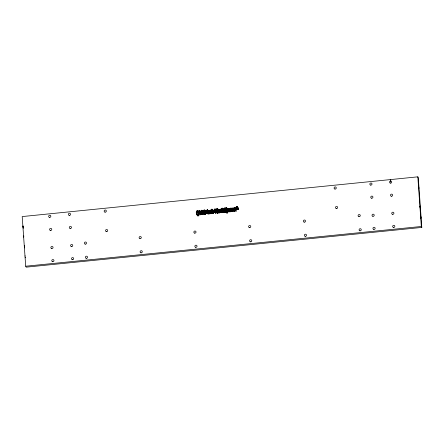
<?xml version="1.0" encoding="UTF-8"?>
<svg xmlns="http://www.w3.org/2000/svg" width="444" height="444" viewBox="0 0 444 444"><rect width="100%" height="100%" fill="white"/><g stroke="black" fill="none" stroke-linecap="round" stroke-linejoin="round"><path stroke-width="0.67" d="M203.763 211.622C201.437 214.102 207.481 213.531 204.823 211.533C206.898 209.307 201.487 209.801 203.757 211.61L204.362 212.809L204.173 213.414M203.341 212.937C203.58 215.767 207.72 213.758 205.306 211.821M25.086 255.805L25.086 256.21M238.223 209.235C236.885 208.242 238.345 206.149 236.169 206.854C238.989 209.673 235.026 207.098 236.746 209.751L238.178 209.374L237.44 207.725M203.702 212.471L204.046 211.705C206.044 211.688 204.179 214.224 203.702 212.471L204.662 214.397M203.729 213.231L203.813 213.886M201.077 211.172C200.338 212.299 202.07 214.435 202.359 212.487C203.324 210.45 199.944 209.907 201.548 212.121L201.609 213.547M216.467 209.624C215.734 210.75 217.46 212.892 217.749 210.939C218.714 208.902 215.334 208.364 216.938 210.573L216.999 211.999M224.037 208.863C223.304 209.99 225.036 212.132 225.324 210.179C226.29 208.142 222.91 207.603 224.514 209.812L224.575 211.239M238.184 208.891C237.312 208.647 238.561 208.23 237.879 207.698M203.668 210.811C203.835 209.574 205.572 210.706 204.534 211.433L203.668 210.811L204.14 211.76M212.149 210.967L211.522 211.028L211.044 210.079L211.705 209.229L212.066 209.191L212.543 210.14L212.715 212.571M222.894 211.549L222.722 209.118L222.244 208.169L221.201 208.752L221.7 210.006L222.327 209.94L221.856 208.996L221.223 209.057M222.316 209.39L221.883 208.208M201.548 212.121C202.003 210.167 203.657 213.62 202.048 210.717M216.938 210.573C217.077 209.601 218.531 210.317 217.327 209.074M224.514 209.812L224.875 209.246L225.491 209.363M227.528 211.766L227.606 211.438M205.911 212.981L205.294 212.482L205.75 211.849L205.272 210.9M200.96 213.353C203.968 215.301 202.825 207.825 200.671 210.95C199.889 216.666 205.761 214.63 202.286 210.367M216.35 211.805C218.154 213.214 218.864 209.818 217.677 208.819C215.251 207.959 215.79 211.96 216.988 212.926C219.325 213.78 218.903 210.04 217.843 208.996M223.926 211.044C226.934 212.992 225.791 205.522 223.637 208.641C222.788 214.052 228.543 212.648 225.419 208.236M196.87 212.582L197.108 212.038M209.44 211.899L209.918 212.848L209.335 213.869L208.835 213.919L208.364 212.97L208.858 212.92L209.44 211.899L210.617 213.742L211.155 213.686L209.69 211.544L210.5 210.212L210.978 211.155L210.162 212.493L211.155 213.686M219.619 210.878L220.096 211.827L219.514 212.848L219.02 212.898L218.542 211.949L219.036 211.899L219.619 210.878L220.796 212.72L221.334 212.665L219.869 210.523L220.679 209.185L221.156 210.134L220.346 211.472L221.334 212.665M236.269 208.802L237.54 208.647L237.707 207.947M227.295 212.354L226.806 213.053L227.339 213.003C228.832 211.283 227.711 209.085 226.551 207.598L226.018 207.675L227.644 210.728M208.364 212.97L209.18 211.627L208.192 210.439L208.73 210.389L209.424 211.272L210.001 210.262L210.5 210.212M218.542 211.949L219.358 210.606L218.376 209.418L218.914 209.363L219.608 210.251L220.18 209.241L220.679 209.185M219.02 212.898L219.836 211.555L219.358 210.606M226.806 213.053L226.329 212.082L227.195 211.533L227.578 209.74L226.551 207.598M204.456 210.262L204.934 211.211L204.168 211.549L203.691 210.6M207.159 210.234L206.083 211.666L207.254 211.549L207.159 210.234L207.637 211.183L206.915 212.138M214.735 209.474L213.658 210.906L214.829 210.789L214.735 209.474L215.207 210.423M213.32 211.305L214.852 211.155L215.329 212.099L213.792 212.254L213.287 210.833L214.713 208.941L215.146 208.896L215.751 211.694L216.189 212.016L215.773 212.054L215.301 211.105L215.712 211.067L216.189 212.016M226.329 212.082L227.167 209.779L226.018 207.675M197.752 215.973C196.592 214.485 195.471 212.288 196.964 210.567L197.497 210.517L196.659 212.843A2.953 2.825 -26.6 0 0 196.92 213.847L198.285 215.917L197.358 215.529L196.725 213.83M230.575 209.368L230.264 209.39M234.582 208.969L233.927 208.225C235.847 206.371 235.598 210.317 236.114 211.183L235.675 211.222C235.614 207.198 233.233 207.115 234.199 211.372L234.637 211.327C233.422 210.467 235.348 207.903 235.57 209.762M204.362 212.809L205.256 212.92L204.784 211.971M230.98 208.669L231.191 210.678L231.668 211.627L232.107 211.583C231.59 210.717 231.84 206.776 229.914 208.63L229.426 208.264L228.516 208.686L228.061 208.447L228.238 210.978L228.71 211.921L229.148 211.882L228.677 210.933L228.832 208.791L229.498 208.819L230.192 211.777L230.63 211.733L230.009 208.902L230.913 208.597L231.563 210.162M229.148 211.882L229.015 209.99L229.731 209.624L229.254 208.674M230.486 209.851L231.452 209.618M233.927 208.225L233.433 207.864L232.523 208.28L232.068 208.042L232.245 210.573L232.723 211.522L233.161 211.477L232.551 208.641L233.366 208.297L234.199 211.372M233.161 211.477L233.028 209.59L233.738 209.218L233.261 208.275M224.353 209.135L224.758 208.885M229.315 209.34L228.993 209.629L228.971 209.352M233.322 208.935L233 209.229L232.978 208.946M203.996 212.754L204.001 212.426M236.491 207.071L236.236 207.248L237.035 208.88L237.362 208.847C234.593 206.044 238.75 207.037 236.541 207.62L237.235 207.942L236.819 206.965M201.57 211.294L202.93 211.488M236.957 207.67L236.669 208.197M202.453 214.236L201.948 214.213M199.362 212.249L198.734 212.31L198.263 211.366L198.923 210.512L199.284 210.478L199.756 211.427L199.928 213.858M211.022 209.773L211.805 210.667M417.821 176.84L22.2 216.567L25.708 266.217L26.179 267.16L421.8 227.433L418.292 177.783L417.821 176.84L421.323 226.484L421.8 227.433M208.613 212.776L208.136 211.827L207.725 211.866L208.203 212.815L208.613 212.776L208.175 212.454L208.042 210.606L207.57 209.657L207.143 209.701L205.744 212.066L206.221 213.015L207.753 212.859M198.263 211.366L198.89 211.3L199.051 213.558L198.418 213.625L198.918 214.918L200.61 214.746L200.111 213.453L199.495 213.514L199.284 210.478M211.044 210.079L211.677 210.018L211.832 212.276L211.205 212.337L211.705 213.631L213.398 213.464L212.898 212.171L212.282 212.232L212.066 209.191M197.436 211.516L197.969 211.461L197.136 213.792A2.953 2.825 -26.6 0 0 197.391 214.796L198.285 215.895M226.496 208.619L227.023 208.547M207.614 210.645L208.042 210.606M212.543 210.14L212.182 210.179L211.705 209.229M222.361 209.157L222.722 209.118M208.192 210.439L208.669 211.388L209.207 211.333L208.73 210.389M210.478 211.211L210.978 211.155M215.146 208.896L215.273 210.745L215.69 210.706L216.161 211.649M220.657 210.184L221.156 210.134M205.744 212.066L207.276 211.916L207.836 214.019L208.28 213.975L208.203 212.815M236.241 208.403C235.975 209.302 237.845 210.04 237.795 208.985M222.244 208.169L222.461 211.211L223.077 211.15L223.576 212.437L221.883 212.609L221.412 211.66L221.384 211.316L222.017 211.255L221.856 208.996M198.446 213.969L200.133 213.797L200.61 214.746M207.359 213.07L207.809 213.026L208.28 213.975M210.14 212.793L210.678 212.737M211.227 212.682L212.92 212.515L213.398 213.464M214.935 212.31L215.384 212.265L215.856 213.214L215.407 213.259L214.935 212.31L214.852 211.155M220.318 211.771L220.857 211.716M221.412 211.66L223.099 211.494L223.576 212.437M228.238 210.978L228.677 210.933M229.715 210.828L230.153 210.783L230.63 211.733M231.191 210.678L231.629 210.634M232.245 210.573L232.684 210.528M233.722 210.423L234.16 210.384L234.637 211.327M235.203 210.278L235.642 210.234M212.754 213.181L213.37 213.12M221.384 211.316L221.861 212.265L222.488 212.204M222.938 212.16L223.554 212.093M197.275 215.024L197.808 214.952M25.708 266.217L421.323 226.484M225.291 208.83L225.896 209.185M217.715 209.59L218.32 209.945M205.278 210.939L205.766 211.622L205.294 210.672M235.609 208.73L236.114 211.183M216.988 212.926L216.461 211.461M23.765 235.836L23.754 237.185M24.648 247.93L24.431 245.732L24.625 246.548M219.836 211.555L218.376 209.418M208.669 211.388L209.651 212.576L209.18 211.627M220.096 211.827L220.796 212.72M209.918 212.848L210.617 213.742M201.826 214.108L201.659 213.769M224.398 211.993L224.081 211.111M201.432 214.297L201.071 213.003M237.407 206.749L238.106 208.058M237.612 207.293L238.089 208.242M237.157 206.654L238.012 208.397M237.418 207.57L238.228 209.08M237.263 207.664L238.178 209.374M237.634 208.552L238.106 209.496M237.54 208.647L238.012 209.596M236.658 206.998L237.135 207.947M236.397 208.464L236.874 209.413M236.28 208.403L236.757 209.346M235.353 207.992L235.908 209.091M235.253 207.87L235.964 209.279M234.998 207.731L235.475 208.68M234.854 207.709L235.326 208.652M234.926 208.192L235.536 209.44M234.843 208.147L235.32 209.096M234.743 208.125L235.215 209.074M234.61 208.125L235.081 209.074M234.471 208.158L234.943 209.107M234.321 208.236L234.798 209.185M234.021 208.502L234.504 209.54M233.366 208.297L233.844 209.241M233.128 208.275L233.605 209.224M232.989 208.314L233.461 209.257M232.839 208.391L233.311 209.34M232.551 208.641L233.028 209.59M232.068 208.042L232.539 208.991M231.241 208.275L231.957 209.685L232.107 211.583M231.124 208.186L231.957 209.685M230.991 208.131L231.468 209.08M230.847 208.108L231.318 209.057M230.73 208.525L231.207 209.474M230.597 208.53L231.074 209.479M230.458 208.563L230.936 209.513M230.314 208.641L230.791 209.585M230.009 208.902L230.497 209.94M229.359 208.697L229.831 209.646M229.121 208.68L229.598 209.624M228.976 208.713L229.454 209.662M228.832 208.791L229.304 209.74M228.543 209.046L229.015 209.99M228.061 208.447L228.532 209.396M225.252 208.058L225.73 209.007M225.053 207.942L225.53 208.891M225.014 208.414L225.585 209.501M226.867 212.054L227.339 213.003M224.897 208.314L225.374 209.263M224.753 208.258L225.23 209.207M224.575 208.258L225.047 209.202M224.398 208.297L224.875 209.246M225.602 210.883L226.079 211.832M224.264 208.38L224.736 209.324M224.159 208.502L224.631 209.446M225.463 211.083L225.935 212.032M224.087 208.663L224.559 209.612M225.28 211.239L225.757 212.182M225.058 211.338L225.535 212.288M224.797 211.394L225.269 212.343M224.525 211.394L225.003 212.337M224.292 211.333L224.764 212.282M224.092 211.216L224.564 212.165M221.201 208.752L221.7 210.006M219.869 210.523L220.346 211.472M218.914 209.363L219.386 210.312M217.677 208.819L218.154 209.768M217.477 208.702L217.954 209.651M219.036 211.899L219.514 212.848M217.177 209.024L217.654 209.968M216.999 209.019L217.477 209.962M216.827 209.057L217.299 210.006M218.032 211.644L218.504 212.593M216.689 209.141L217.16 210.084M216.583 209.263L217.061 210.206M217.887 211.844L218.365 212.793M216.511 209.424L216.983 210.373M217.704 211.999L218.182 212.948M217.482 212.099L217.96 213.048M217.221 212.154L217.693 213.103M216.578 211.277L217.427 213.103M216.716 212.093L217.194 213.042M215.273 210.745L215.751 211.694M213.287 210.833L213.792 212.254M211.666 209.463L212.138 210.412M211.205 212.337L211.705 213.631M209.69 211.544L210.162 212.493M208.586 212.415L208.114 211.466L207.703 211.505L207.57 209.657M208.858 212.92L209.335 213.869M205.095 210.201L205.739 211.444M204.617 209.934L205.095 210.883M205.189 211.133L205.661 212.082M205.034 211.35L205.972 213.264M205.489 212.521L205.966 213.47M204.207 210.251L204.684 211.2M205.444 212.72L205.916 213.669M204.912 212.082L205.827 213.847M203.979 210.306L204.456 211.255M205.222 213.07L205.7 214.019M203.802 210.428L204.279 211.377M204.573 211.866L205.045 212.815M204.357 211.794L204.828 212.743M205.061 213.214L205.533 214.163M204.046 211.705L204.523 212.654M204.878 213.325L205.35 214.274M204.667 213.403L205.145 214.352M203.208 210.728L203.685 211.677M203.202 210.911L203.679 211.86M203.774 212.043L204.251 212.992M204.434 213.442L204.912 214.391M203.713 212.243L204.185 213.192M203.963 213.414L204.434 214.363M203.757 213.348L204.234 214.291M202.087 210.251L202.564 211.194M203.269 212.748L204.057 214.186M201.931 210.623L202.409 211.566M201.787 210.567L202.264 211.516M201.609 210.561L202.081 211.511M201.432 210.6L201.909 211.549M201.299 210.684L201.77 211.633M202.636 213.192L203.113 214.136M201.193 210.806L201.67 211.755M202.497 213.392L202.969 214.341M201.121 210.972L201.593 211.916M202.314 213.542L202.791 214.491M202.092 213.647L202.569 214.596M201.831 213.697L202.303 214.646M201.559 213.697L202.037 214.646M201.326 213.642L201.798 214.591M201.126 213.525L201.598 214.474M198.24 211.055L198.734 212.31M197.497 210.517L197.969 211.461L197.497 210.539M198.418 213.625L198.918 214.918M25.191 257.309L25.352 257.859L25.397 257.309M230.025 208.996L230.192 211.777M390.448 179.587L390.626 182.068M236.719 209.352L236.746 209.751M223.077 211.15L223.099 211.494M221.861 212.265L221.883 212.609M215.773 212.054L215.856 213.214M215.301 211.105L215.384 212.265M212.898 212.171L212.92 212.515M211.499 210.722L211.522 211.028M207.725 211.866L207.809 213.026M206.188 212.537L206.221 213.015M200.111 213.453L200.133 213.797M22.983 226.018L23.249 228.072L22.983 226.018M418.603 186.286L418.87 188.339L418.603 186.286M419.308 196.215L419.569 198.268L419.308 196.215M420.007 206.144L420.268 208.197L420.007 206.144M420.707 216.073L420.973 218.132L420.707 216.073M373.831 229.431A1.104 1.06 -26.6 0 0 375.086 227.994A1.104 1.06 -26.6 0 0 373.215 227.7A1.104 1.06 -26.6 0 0 373.831 229.431M371.628 198.224A1.104 1.06 -26.6 0 0 372.882 196.786A1.104 1.06 -26.6 0 0 371.012 196.492A1.104 1.06 -26.6 0 0 371.628 198.224M370.707 185.104A1.104 1.06 -26.6 0 0 371.955 183.666A1.104 1.06 -26.6 0 0 370.091 183.372A1.104 1.06 -26.6 0 0 370.707 185.104M390.415 183.122A1.104 1.06 -26.6 0 0 391.664 181.685A1.104 1.06 -26.6 0 0 389.799 181.396A1.104 1.06 -26.6 0 0 390.415 183.122M372.91 216.311A1.104 1.06 -26.6 0 0 374.159 214.874A1.104 1.06 -26.6 0 0 372.288 214.58A1.104 1.06 -26.6 0 0 372.91 216.311M391.336 196.242A1.104 1.06 -26.6 0 0 392.59 194.805A1.104 1.06 -26.6 0 0 390.72 194.516A1.104 1.06 -26.6 0 0 391.336 196.242M392.618 214.33A1.104 1.06 -26.6 0 0 393.867 212.892A1.104 1.06 -26.6 0 0 391.997 212.598A1.104 1.06 -26.6 0 0 392.618 214.33M393.539 227.45A1.104 1.06 -26.6 0 0 394.794 226.013A1.104 1.06 -26.6 0 0 392.923 225.719A1.104 1.06 -26.6 0 0 393.539 227.45M71.445 246.587A1.104 1.06 -26.6 0 0 72.699 245.149A1.104 1.06 -26.6 0 0 70.829 244.855A1.104 1.06 -26.6 0 0 71.445 246.587M51.743 248.562A1.104 1.06 -26.6 0 0 52.991 247.125A1.104 1.06 -26.6 0 0 51.121 246.836A1.104 1.06 -26.6 0 0 51.743 248.562M50.461 230.48A1.104 1.06 -26.6 0 0 51.709 229.043A1.104 1.06 -26.6 0 0 49.845 228.749A1.104 1.06 -26.6 0 0 50.461 230.48M70.169 228.499A1.104 1.06 -26.6 0 0 71.417 227.062A1.104 1.06 -26.6 0 0 69.553 226.767A1.104 1.06 -26.6 0 0 70.169 228.499M69.247 215.379A1.104 1.06 -26.6 0 0 70.496 213.941A1.104 1.06 -26.6 0 0 68.626 213.647A1.104 1.06 -26.6 0 0 69.247 215.379M49.539 217.36A1.104 1.06 -26.6 0 0 50.788 215.923A1.104 1.06 -26.6 0 0 48.918 215.629A1.104 1.06 -26.6 0 0 49.539 217.36M52.664 261.683A1.104 1.06 -26.6 0 0 53.913 260.245A1.104 1.06 -26.6 0 0 52.048 259.956A1.104 1.06 -26.6 0 0 52.664 261.683M72.372 259.707A1.104 1.06 -26.6 0 0 73.621 258.269A1.104 1.06 -26.6 0 0 71.756 257.975A1.104 1.06 -26.6 0 0 72.372 259.707M86.241 258.314A1.104 1.06 -26.6 0 0 87.49 256.876A1.104 1.06 -26.6 0 0 85.625 256.582A1.104 1.06 -26.6 0 0 86.241 258.314M336.341 208.552A1.104 1.06 -26.6 0 0 337.59 207.115A1.104 1.06 -26.6 0 0 335.725 206.826A1.104 1.06 -26.6 0 0 336.341 208.552M106.416 231.646A1.104 1.06 -26.6 0 0 107.664 230.208A1.104 1.06 -26.6 0 0 105.794 229.914A1.104 1.06 -26.6 0 0 106.416 231.646M334.965 189.05A1.104 1.06 -26.6 0 0 336.213 187.612A1.104 1.06 -26.6 0 0 334.349 187.318A1.104 1.06 -26.6 0 0 334.965 189.05M105.034 212.143A1.104 1.06 -26.6 0 0 106.283 210.706A1.104 1.06 -26.6 0 0 104.418 210.412A1.104 1.06 -26.6 0 0 105.034 212.143M249.473 227.633A1.104 1.06 -26.6 0 0 250.721 226.196A1.104 1.06 -26.6 0 0 248.856 225.902A1.104 1.06 -26.6 0 0 249.473 227.633M194.733 233.133A1.104 1.06 -26.6 0 0 195.982 231.696A1.104 1.06 -26.6 0 0 194.111 231.402A1.104 1.06 -26.6 0 0 194.733 233.133M85.242 244.128A1.104 1.06 -26.6 0 0 86.491 242.69A1.104 1.06 -26.6 0 0 84.626 242.396A1.104 1.06 -26.6 0 0 85.242 244.128M358.963 216.639A1.104 1.06 -26.6 0 0 360.212 215.201A1.104 1.06 -26.6 0 0 358.347 214.907A1.104 1.06 -26.6 0 0 358.963 216.639M304.218 222.139A1.104 1.06 -26.6 0 0 305.466 220.701A1.104 1.06 -26.6 0 0 303.602 220.407A1.104 1.06 -26.6 0 0 304.218 222.139M139.988 238.628A1.104 1.06 -26.6 0 0 141.236 237.19A1.104 1.06 -26.6 0 0 139.372 236.902A1.104 1.06 -26.6 0 0 139.988 238.628M305.222 236.319A1.104 1.06 -26.6 0 0 306.471 234.882A1.104 1.06 -26.6 0 0 304.606 234.593A1.104 1.06 -26.6 0 0 305.222 236.319M250.477 241.819A1.104 1.06 -26.6 0 0 251.726 240.382A1.104 1.06 -26.6 0 0 249.861 240.087A1.104 1.06 -26.6 0 0 250.477 241.819M140.987 252.814A1.104 1.06 -26.6 0 0 142.235 251.376A1.104 1.06 -26.6 0 0 140.371 251.082A1.104 1.06 -26.6 0 0 140.987 252.814M359.967 230.825A1.104 1.06 -26.6 0 0 361.216 229.387A1.104 1.06 -26.6 0 0 359.351 229.093A1.104 1.06 -26.6 0 0 359.967 230.825M195.732 247.319A1.104 1.06 -26.6 0 0 196.981 245.882A1.104 1.06 -26.6 0 0 195.116 245.588A1.104 1.06 -26.6 0 0 195.732 247.319"/></g></svg>
